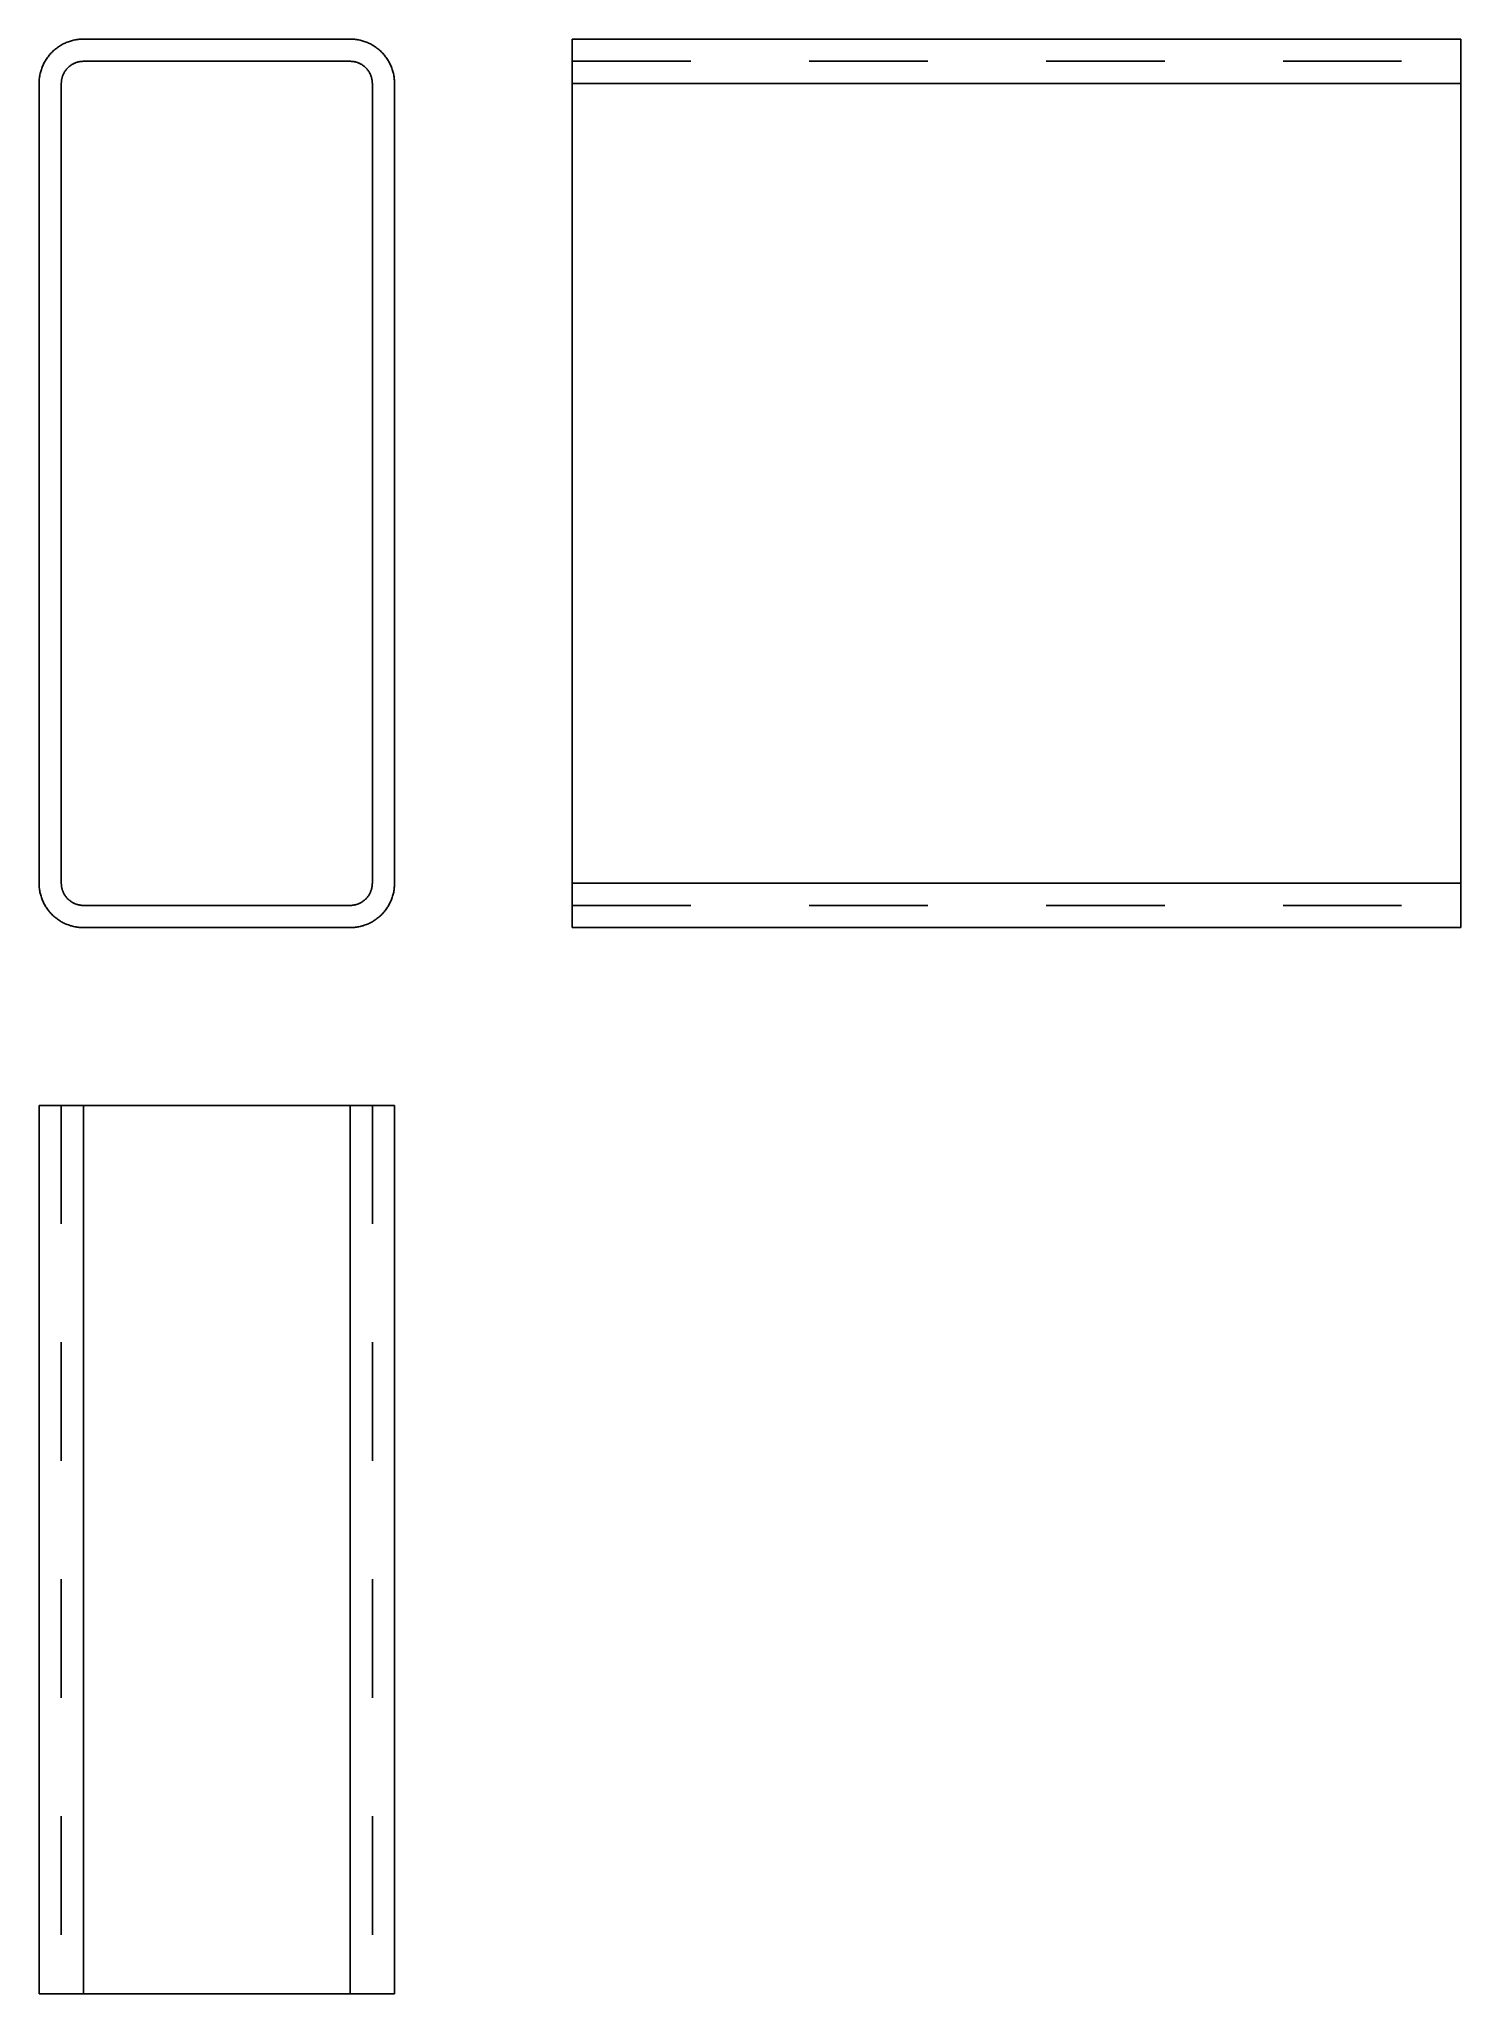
# Model space of a CAD drawing. Extents: x 0 to 1.2, y 0 to 1.65.
import ezdxf

# ---------------------------------------------------------------- set-up
doc = ezdxf.new("R2010")
doc.units = 0
doc.linetypes.add('HIDDEN', pattern=[0.037501, 0.025013, -0.012488])
for name, color, linetype in [('FRONT', 7, 'CONTINUOUS'), ('LEFT', 7, 'CONTINUOUS'), ('LEFT_HID', 7, 'HIDDEN'), ('TOP', 7, 'CONTINUOUS'), ('TOP_HID', 7, 'HIDDEN')]:
    doc.layers.add(name, color=color, linetype=linetype)

msp = doc.modelspace()

# ---------------------------------------------------------------- linework, layer by layer
at = {"layer": 'FRONT'}
for p, q in [((0.006516, 1.633625), (0.005999, 1.632845)), ((0.007052, 1.63439), (0.006516, 1.633625)), ((0.007608, 1.635143), (0.007052, 1.63439)), ((0.008181, 1.635881), (0.007608, 1.635143)), ((0.008773, 1.636605), (0.008181, 1.635881)), ((0.009383, 1.637313), (0.008773, 1.636605)), ((0.010011, 1.638006), (0.009383, 1.637313)), ((0.010655, 1.638684), (0.010011, 1.638006)), ((0.011316, 1.639345), (0.010655, 1.638684)), ((0.011994, 1.639989), (0.011316, 1.639345)), ((0.012687, 1.640617), (0.011994, 1.639989)), ((0.013395, 1.641227), (0.012687, 1.640617)), ((0.014119, 1.641819), (0.013395, 1.641227)), ((0.014857, 1.642392), (0.014119, 1.641819)), ((0.01561, 1.642948), (0.014857, 1.642392)), ((0.016375, 1.643484), (0.01561, 1.642948)), ((0.017155, 1.644001), (0.016375, 1.643484)), ((0.017946, 1.644498), (0.017155, 1.644001)), ((0.01875, 1.644976), (0.017946, 1.644498)), ((0.019565, 1.645433), (0.01875, 1.644976)), ((0.020392, 1.64587), (0.019565, 1.645433)), ((0.021229, 1.646286), (0.020392, 1.64587)), ((0.022077, 1.646681), (0.021229, 1.646286)), ((0.022934, 1.647055), (0.022077, 1.646681)), ((0.0238, 1.647408), (0.022934, 1.647055)), ((0.024674, 1.647738), (0.0238, 1.647408)), ((0.025557, 1.648047), (0.024674, 1.647738)), ((0.026447, 1.648334), (0.025557, 1.648047)), ((0.027343, 1.648598), (0.026447, 1.648334)), ((0.028247, 1.64884), (0.027343, 1.648598)), ((0.029155, 1.64906), (0.028247, 1.64884)), ((0.03007, 1.649256), (0.029155, 1.64906)), ((0.030988, 1.64943), (0.03007, 1.649256)), ((0.031911, 1.649581), (0.030988, 1.64943)), ((0.032837, 1.649709), (0.031911, 1.649581)), ((0.033766, 1.649814), (0.032837, 1.649709)), ((0.034698, 1.649895), (0.033766, 1.649814)), ((0.035631, 1.649953), (0.034698, 1.649895)), ((0.036565, 1.649988), (0.035631, 1.649953)), ((0.0375, 1.65), (0.036565, 1.649988)), ((0.2625, 1.65), (0.0375, 1.65)), ((0.263435, 1.649988), (0.2625, 1.65)), ((0.264369, 1.649953), (0.263435, 1.649988)), ((0.265302, 1.649895), (0.264369, 1.649953)), ((0.266234, 1.649814), (0.265302, 1.649895)), ((0.267163, 1.649709), (0.266234, 1.649814)), ((0.268089, 1.649581), (0.267163, 1.649709)), ((0.269012, 1.64943), (0.268089, 1.649581)), ((0.26993, 1.649256), (0.269012, 1.64943)), ((0.270845, 1.64906), (0.26993, 1.649256)), ((0.271753, 1.64884), (0.270845, 1.64906)), ((0.272657, 1.648598), (0.271753, 1.64884)), ((0.273553, 1.648334), (0.272657, 1.648598)), ((0.274443, 1.648047), (0.273553, 1.648334)), ((0.275326, 1.647738), (0.274443, 1.648047)), ((0.2762, 1.647408), (0.275326, 1.647738)), ((0.277066, 1.647055), (0.2762, 1.647408)), ((0.277923, 1.646681), (0.277066, 1.647055)), ((0.278771, 1.646286), (0.277923, 1.646681)), ((0.279608, 1.64587), (0.278771, 1.646286)), ((0.280435, 1.645433), (0.279608, 1.64587)), ((0.28125, 1.644976), (0.280435, 1.645433)), ((0.282054, 1.644498), (0.28125, 1.644976)), ((0.282845, 1.644001), (0.282054, 1.644498)), ((0.283625, 1.643484), (0.282845, 1.644001)), ((0.28439, 1.642948), (0.283625, 1.643484)), ((0.285143, 1.642392), (0.28439, 1.642948)), ((0.285881, 1.641819), (0.285143, 1.642392)), ((0.286605, 1.641227), (0.285881, 1.641819)), ((0.287313, 1.640617), (0.286605, 1.641227)), ((0.288006, 1.639989), (0.287313, 1.640617)), ((0.288684, 1.639345), (0.288006, 1.639989)), ((0.289345, 1.638684), (0.288684, 1.639345)), ((0.289989, 1.638006), (0.289345, 1.638684)), ((0.290617, 1.637313), (0.289989, 1.638006)), ((0.291227, 1.636605), (0.290617, 1.637313)), ((0.291819, 1.635881), (0.291227, 1.636605)), ((0.292392, 1.635143), (0.291819, 1.635881)), ((0.292948, 1.63439), (0.292392, 1.635143)), ((0.293484, 1.633625), (0.292948, 1.63439)), ((0.294001, 1.632845), (0.293484, 1.633625)), ((0.000291, 1.617163), (0.000186, 1.616234)), ((0.000419, 1.618089), (0.000291, 1.617163)), ((0.00057, 1.619012), (0.000419, 1.618089)), ((0.000744, 1.61993), (0.00057, 1.619012)), ((0.00094, 1.620845), (0.000744, 1.61993)), ((0.00116, 1.621753), (0.00094, 1.620845)), ((0.001402, 1.622657), (0.00116, 1.621753)), ((0.001666, 1.623553), (0.001402, 1.622657)), ((0.001953, 1.624443), (0.001666, 1.623553)), ((0.002262, 1.625326), (0.001953, 1.624443)), ((0.002592, 1.6262), (0.002262, 1.625326)), ((0.002945, 1.627066), (0.002592, 1.6262)), ((0.003319, 1.627923), (0.002945, 1.627066)), ((0.003714, 1.628771), (0.003319, 1.627923)), ((0.00413, 1.629608), (0.003714, 1.628771)), ((0.004567, 1.630435), (0.00413, 1.629608)), ((0.005024, 1.63125), (0.004567, 1.630435)), ((0.005502, 1.632054), (0.005024, 1.63125)), ((0.005999, 1.632845), (0.005502, 1.632054)), ((0.01933, 1.617127), (0.01922, 1.616672)), ((0.019451, 1.617578), (0.01933, 1.617127)), ((0.019583, 1.618027), (0.019451, 1.617578)), ((0.019726, 1.618472), (0.019583, 1.618027)), ((0.019881, 1.618913), (0.019726, 1.618472)), ((0.020046, 1.61935), (0.019881, 1.618913)), ((0.020222, 1.619783), (0.020046, 1.61935)), ((0.020409, 1.620212), (0.020222, 1.619783)), ((0.020607, 1.620635), (0.020409, 1.620212)), ((0.020815, 1.621054), (0.020607, 1.620635)), ((0.021033, 1.621467), (0.020815, 1.621054)), ((0.021262, 1.621875), (0.021033, 1.621467)), ((0.021501, 1.622277), (0.021262, 1.621875)), ((0.02175, 1.622673), (0.021501, 1.622277)), ((0.022008, 1.623062), (0.02175, 1.622673)), ((0.022276, 1.623445), (0.022008, 1.623062)), ((0.022554, 1.623821), (0.022276, 1.623445)), ((0.022841, 1.62419), (0.022554, 1.623821)), ((0.023137, 1.624552), (0.022841, 1.62419)), ((0.023442, 1.624907), (0.023137, 1.624552)), ((0.023755, 1.625253), (0.023442, 1.624907)), ((0.024077, 1.625592), (0.023755, 1.625253)), ((0.024408, 1.625923), (0.024077, 1.625592)), ((0.024747, 1.626245), (0.024408, 1.625923)), ((0.025093, 1.626558), (0.024747, 1.626245)), ((0.025448, 1.626863), (0.025093, 1.626558)), ((0.02581, 1.627159), (0.025448, 1.626863)), ((0.026179, 1.627446), (0.02581, 1.627159)), ((0.026555, 1.627724), (0.026179, 1.627446)), ((0.026938, 1.627992), (0.026555, 1.627724)), ((0.027327, 1.62825), (0.026938, 1.627992)), ((0.027723, 1.628499), (0.027327, 1.62825)), ((0.028125, 1.628738), (0.027723, 1.628499)), ((0.028533, 1.628967), (0.028125, 1.628738)), ((0.028946, 1.629185), (0.028533, 1.628967)), ((0.029365, 1.629393), (0.028946, 1.629185)), ((0.029788, 1.629591), (0.029365, 1.629393)), ((0.030217, 1.629778), (0.029788, 1.629591)), ((0.03065, 1.629954), (0.030217, 1.629778)), ((0.031087, 1.630119), (0.03065, 1.629954)), ((0.031528, 1.630274), (0.031087, 1.630119)), ((0.031973, 1.630417), (0.031528, 1.630274)), ((0.032422, 1.630549), (0.031973, 1.630417)), ((0.032873, 1.63067), (0.032422, 1.630549)), ((0.033328, 1.63078), (0.032873, 1.63067)), ((0.033785, 1.630878), (0.033328, 1.63078)), ((0.034244, 1.630965), (0.033785, 1.630878)), ((0.034705, 1.631041), (0.034244, 1.630965)), ((0.035169, 1.631104), (0.034705, 1.631041)), ((0.035633, 1.631157), (0.035169, 1.631104)), ((0.036099, 1.631198), (0.035633, 1.631157)), ((0.036565, 1.631227), (0.036099, 1.631198)), ((0.037033, 1.631244), (0.036565, 1.631227)), ((0.0375, 1.63125), (0.037033, 1.631244)), ((0.2625, 1.63125), (0.0375, 1.63125)), ((0.262967, 1.631244), (0.2625, 1.63125)), ((0.263435, 1.631227), (0.262967, 1.631244)), ((0.263901, 1.631198), (0.263435, 1.631227)), ((0.264367, 1.631157), (0.263901, 1.631198)), ((0.264831, 1.631104), (0.264367, 1.631157)), ((0.265295, 1.631041), (0.264831, 1.631104)), ((0.265756, 1.630965), (0.265295, 1.631041)), ((0.266215, 1.630878), (0.265756, 1.630965)), ((0.266672, 1.63078), (0.266215, 1.630878)), ((0.267127, 1.63067), (0.266672, 1.63078)), ((0.267578, 1.630549), (0.267127, 1.63067)), ((0.268027, 1.630417), (0.267578, 1.630549)), ((0.268472, 1.630274), (0.268027, 1.630417)), ((0.268913, 1.630119), (0.268472, 1.630274)), ((0.26935, 1.629954), (0.268913, 1.630119)), ((0.269783, 1.629778), (0.26935, 1.629954)), ((0.270212, 1.629591), (0.269783, 1.629778)), ((0.270635, 1.629393), (0.270212, 1.629591)), ((0.271054, 1.629185), (0.270635, 1.629393)), ((0.271467, 1.628967), (0.271054, 1.629185)), ((0.271875, 1.628738), (0.271467, 1.628967)), ((0.272277, 1.628499), (0.271875, 1.628738)), ((0.272673, 1.62825), (0.272277, 1.628499)), ((0.273062, 1.627992), (0.272673, 1.62825)), ((0.273445, 1.627724), (0.273062, 1.627992)), ((0.273821, 1.627446), (0.273445, 1.627724)), ((0.27419, 1.627159), (0.273821, 1.627446)), ((0.274552, 1.626863), (0.27419, 1.627159)), ((0.274907, 1.626558), (0.274552, 1.626863)), ((0.275253, 1.626245), (0.274907, 1.626558)), ((0.275592, 1.625923), (0.275253, 1.626245)), ((0.275923, 1.625592), (0.275592, 1.625923)), ((0.276245, 1.625253), (0.275923, 1.625592)), ((0.276558, 1.624907), (0.276245, 1.625253)), ((0.276863, 1.624552), (0.276558, 1.624907)), ((0.277159, 1.62419), (0.276863, 1.624552)), ((0.277446, 1.623821), (0.277159, 1.62419)), ((0.277724, 1.623445), (0.277446, 1.623821)), ((0.277992, 1.623062), (0.277724, 1.623445)), ((0.27825, 1.622673), (0.277992, 1.623062)), ((0.278499, 1.622277), (0.27825, 1.622673)), ((0.278738, 1.621875), (0.278499, 1.622277)), ((0.278967, 1.621467), (0.278738, 1.621875)), ((0.279185, 1.621054), (0.278967, 1.621467)), ((0.279393, 1.620635), (0.279185, 1.621054)), ((0.279591, 1.620212), (0.279393, 1.620635)), ((0.279778, 1.619783), (0.279591, 1.620212)), ((0.279954, 1.61935), (0.279778, 1.619783)), ((0.280119, 1.618913), (0.279954, 1.61935)), ((0.280274, 1.618472), (0.280119, 1.618913)), ((0.280417, 1.618027), (0.280274, 1.618472)), ((0.280549, 1.617578), (0.280417, 1.618027)), ((0.28067, 1.617127), (0.280549, 1.617578)), ((0.28078, 1.616672), (0.28067, 1.617127)), ((0.294498, 1.632054), (0.294001, 1.632845)), ((0.294976, 1.63125), (0.294498, 1.632054)), ((0.295433, 1.630435), (0.294976, 1.63125)), ((0.29587, 1.629608), (0.295433, 1.630435)), ((0.296286, 1.628771), (0.29587, 1.629608)), ((0.296681, 1.627923), (0.296286, 1.628771)), ((0.297055, 1.627066), (0.296681, 1.627923)), ((0.297408, 1.6262), (0.297055, 1.627066)), ((0.297738, 1.625326), (0.297408, 1.6262)), ((0.298047, 1.624443), (0.297738, 1.625326)), ((0.298334, 1.623553), (0.298047, 1.624443)), ((0.298598, 1.622657), (0.298334, 1.623553)), ((0.29884, 1.621753), (0.298598, 1.622657)), ((0.29906, 1.620845), (0.29884, 1.621753)), ((0.299256, 1.61993), (0.29906, 1.620845)), ((0.29943, 1.619012), (0.299256, 1.61993)), ((0.299581, 1.618089), (0.29943, 1.619012)), ((0.299709, 1.617163), (0.299581, 1.618089)), ((0.299814, 1.616234), (0.299709, 1.617163)), ((0.000012, 1.613435), (0, 1.6125)), ((0, 1.6125), (0, 0.9375)), ((0.000047, 1.614369), (0.000012, 1.613435)), ((0.000105, 1.615302), (0.000047, 1.614369)), ((0.000186, 1.616234), (0.000105, 1.615302)), ((0.018756, 1.612967), (0.01875, 1.6125)), ((0.01875, 1.6125), (0.01875, 0.9375)), ((0.018773, 1.613435), (0.018756, 1.612967)), ((0.018802, 1.613901), (0.018773, 1.613435)), ((0.018843, 1.614367), (0.018802, 1.613901)), ((0.018896, 1.614831), (0.018843, 1.614367)), ((0.018959, 1.615295), (0.018896, 1.614831)), ((0.019035, 1.615756), (0.018959, 1.615295)), ((0.019122, 1.616215), (0.019035, 1.615756)), ((0.01922, 1.616672), (0.019122, 1.616215)), ((0.280878, 1.616215), (0.28078, 1.616672)), ((0.280965, 1.615756), (0.280878, 1.616215)), ((0.281041, 1.615295), (0.280965, 1.615756)), ((0.281104, 1.614831), (0.281041, 1.615295)), ((0.281157, 1.614367), (0.281104, 1.614831)), ((0.281198, 1.613901), (0.281157, 1.614367)), ((0.281227, 1.613435), (0.281198, 1.613901)), ((0.281244, 1.612967), (0.281227, 1.613435)), ((0.28125, 1.6125), (0.281244, 1.612967)), ((0.28125, 0.9375), (0.28125, 1.6125)), ((0.299895, 1.615302), (0.299814, 1.616234)), ((0.299953, 1.614369), (0.299895, 1.615302)), ((0.299988, 1.613435), (0.299953, 1.614369)), ((0.3, 1.6125), (0.299988, 1.613435)), ((0.3, 0.9375), (0.3, 1.6125)), ((0, 0.9375), (0.000012, 0.936565)), ((0.000012, 0.936565), (0.000047, 0.935631)), ((0.000047, 0.935631), (0.000105, 0.934698)), ((0.000105, 0.934698), (0.000186, 0.933766)), ((0.000186, 0.933766), (0.000291, 0.932837)), ((0.000291, 0.932837), (0.000419, 0.931911)), ((0.000419, 0.931911), (0.00057, 0.930988)), ((0.00057, 0.930988), (0.000744, 0.93007)), ((0.000744, 0.93007), (0.00094, 0.929155)), ((0.00094, 0.929155), (0.00116, 0.928247)), ((0.00116, 0.928247), (0.001402, 0.927343)), ((0.001402, 0.927343), (0.001666, 0.926447)), ((0.001666, 0.926447), (0.001953, 0.925557)), ((0.001953, 0.925557), (0.002262, 0.924674)), ((0.002262, 0.924674), (0.002592, 0.9238)), ((0.01875, 0.9375), (0.018756, 0.937033)), ((0.018756, 0.937033), (0.018773, 0.936565)), ((0.018773, 0.936565), (0.018802, 0.936099)), ((0.018802, 0.936099), (0.018843, 0.935633)), ((0.018843, 0.935633), (0.018896, 0.935169)), ((0.018896, 0.935169), (0.018959, 0.934705)), ((0.018959, 0.934705), (0.019035, 0.934244)), ((0.019035, 0.934244), (0.019122, 0.933785)), ((0.019122, 0.933785), (0.01922, 0.933328)), ((0.01922, 0.933328), (0.01933, 0.932873)), ((0.01933, 0.932873), (0.019451, 0.932422)), ((0.019451, 0.932422), (0.019583, 0.931973)), ((0.019583, 0.931973), (0.019726, 0.931528)), ((0.019726, 0.931528), (0.019881, 0.931087)), ((0.019881, 0.931087), (0.020046, 0.93065)), ((0.020046, 0.93065), (0.020222, 0.930217)), ((0.020222, 0.930217), (0.020409, 0.929788)), ((0.020409, 0.929788), (0.020607, 0.929365)), ((0.020607, 0.929365), (0.020815, 0.928946)), ((0.020815, 0.928946), (0.021033, 0.928533)), ((0.021033, 0.928533), (0.021262, 0.928125)), ((0.021262, 0.928125), (0.021501, 0.927723)), ((0.021501, 0.927723), (0.02175, 0.927327)), ((0.02175, 0.927327), (0.022008, 0.926938)), ((0.022008, 0.926938), (0.022276, 0.926555)), ((0.022276, 0.926555), (0.022554, 0.926179)), ((0.022554, 0.926179), (0.022841, 0.92581)), ((0.022841, 0.92581), (0.023137, 0.925448)), ((0.023137, 0.925448), (0.023442, 0.925093)), ((0.023442, 0.925093), (0.023755, 0.924747)), ((0.023755, 0.924747), (0.024077, 0.924408)), ((0.024077, 0.924408), (0.024408, 0.924077)), ((0.024408, 0.924077), (0.024747, 0.923755)), ((0.275253, 0.923755), (0.275592, 0.924077)), ((0.275592, 0.924077), (0.275923, 0.924408)), ((0.275923, 0.924408), (0.276245, 0.924747)), ((0.276245, 0.924747), (0.276558, 0.925093)), ((0.276558, 0.925093), (0.276863, 0.925448)), ((0.276863, 0.925448), (0.277159, 0.92581)), ((0.277159, 0.92581), (0.277446, 0.926179)), ((0.277446, 0.926179), (0.277724, 0.926555)), ((0.277724, 0.926555), (0.277992, 0.926938)), ((0.277992, 0.926938), (0.27825, 0.927327)), ((0.27825, 0.927327), (0.278499, 0.927723)), ((0.278499, 0.927723), (0.278738, 0.928125)), ((0.278738, 0.928125), (0.278967, 0.928533)), ((0.278967, 0.928533), (0.279185, 0.928946)), ((0.279185, 0.928946), (0.279393, 0.929365)), ((0.279393, 0.929365), (0.279591, 0.929788)), ((0.279591, 0.929788), (0.279778, 0.930217)), ((0.279778, 0.930217), (0.279954, 0.93065)), ((0.279954, 0.93065), (0.280119, 0.931087)), ((0.280119, 0.931087), (0.280274, 0.931528)), ((0.280274, 0.931528), (0.280417, 0.931973)), ((0.280417, 0.931973), (0.280549, 0.932422)), ((0.280549, 0.932422), (0.28067, 0.932873)), ((0.28067, 0.932873), (0.28078, 0.933328)), ((0.28078, 0.933328), (0.280878, 0.933785)), ((0.280878, 0.933785), (0.280965, 0.934244)), ((0.280965, 0.934244), (0.281041, 0.934705)), ((0.281041, 0.934705), (0.281104, 0.935169)), ((0.281104, 0.935169), (0.281157, 0.935633)), ((0.281157, 0.935633), (0.281198, 0.936099)), ((0.281198, 0.936099), (0.281227, 0.936565)), ((0.281227, 0.936565), (0.281244, 0.937033)), ((0.281244, 0.937033), (0.28125, 0.9375)), ((0.297408, 0.9238), (0.297738, 0.924674)), ((0.297738, 0.924674), (0.298047, 0.925557)), ((0.298047, 0.925557), (0.298334, 0.926447)), ((0.298334, 0.926447), (0.298598, 0.927343)), ((0.298598, 0.927343), (0.29884, 0.928247)), ((0.29884, 0.928247), (0.29906, 0.929155)), ((0.29906, 0.929155), (0.299256, 0.93007)), ((0.299256, 0.93007), (0.29943, 0.930988)), ((0.29943, 0.930988), (0.299581, 0.931911)), ((0.299581, 0.931911), (0.299709, 0.932837)), ((0.299709, 0.932837), (0.299814, 0.933766)), ((0.299814, 0.933766), (0.299895, 0.934698)), ((0.299895, 0.934698), (0.299953, 0.935631)), ((0.299953, 0.935631), (0.299988, 0.936565)), ((0.299988, 0.936565), (0.3, 0.9375)), ((0.002592, 0.9238), (0.002945, 0.922934)), ((0.002945, 0.922934), (0.003319, 0.922077)), ((0.003319, 0.922077), (0.003714, 0.921229)), ((0.003714, 0.921229), (0.00413, 0.920392)), ((0.00413, 0.920392), (0.004567, 0.919565)), ((0.004567, 0.919565), (0.005024, 0.91875)), ((0.005024, 0.91875), (0.005502, 0.917946)), ((0.005502, 0.917946), (0.005999, 0.917155)), ((0.005999, 0.917155), (0.006516, 0.916375)), ((0.006516, 0.916375), (0.007052, 0.91561)), ((0.007052, 0.91561), (0.007608, 0.914857)), ((0.007608, 0.914857), (0.008181, 0.914119)), ((0.008181, 0.914119), (0.008773, 0.913395)), ((0.008773, 0.913395), (0.009383, 0.912687)), ((0.009383, 0.912687), (0.010011, 0.911994)), ((0.010011, 0.911994), (0.010655, 0.911316)), ((0.010655, 0.911316), (0.011316, 0.910655)), ((0.011316, 0.910655), (0.011994, 0.910011)), ((0.011994, 0.910011), (0.012687, 0.909383)), ((0.012687, 0.909383), (0.013395, 0.908773)), ((0.013395, 0.908773), (0.014119, 0.908181)), ((0.014119, 0.908181), (0.014857, 0.907608)), ((0.014857, 0.907608), (0.01561, 0.907052)), ((0.024747, 0.923755), (0.025093, 0.923442)), ((0.025093, 0.923442), (0.025448, 0.923137)), ((0.025448, 0.923137), (0.02581, 0.922841)), ((0.02581, 0.922841), (0.026179, 0.922554)), ((0.026179, 0.922554), (0.026555, 0.922276)), ((0.026555, 0.922276), (0.026938, 0.922008)), ((0.026938, 0.922008), (0.027327, 0.92175)), ((0.027327, 0.92175), (0.027723, 0.921501)), ((0.027723, 0.921501), (0.028125, 0.921262)), ((0.028125, 0.921262), (0.028533, 0.921033)), ((0.028533, 0.921033), (0.028946, 0.920815)), ((0.028946, 0.920815), (0.029365, 0.920607)), ((0.029365, 0.920607), (0.029788, 0.920409)), ((0.029788, 0.920409), (0.030217, 0.920222)), ((0.030217, 0.920222), (0.03065, 0.920046)), ((0.03065, 0.920046), (0.031087, 0.919881)), ((0.031087, 0.919881), (0.031528, 0.919726)), ((0.031528, 0.919726), (0.031973, 0.919583)), ((0.031973, 0.919583), (0.032422, 0.919451)), ((0.032422, 0.919451), (0.032873, 0.91933)), ((0.032873, 0.91933), (0.033328, 0.91922)), ((0.033328, 0.91922), (0.033785, 0.919122)), ((0.033785, 0.919122), (0.034244, 0.919035)), ((0.034244, 0.919035), (0.034705, 0.918959)), ((0.034705, 0.918959), (0.035169, 0.918896)), ((0.035169, 0.918896), (0.035633, 0.918843)), ((0.035633, 0.918843), (0.036099, 0.918802)), ((0.036099, 0.918802), (0.036565, 0.918773)), ((0.036565, 0.918773), (0.037033, 0.918756)), ((0.037033, 0.918756), (0.0375, 0.91875)), ((0.0375, 0.91875), (0.2625, 0.91875)), ((0.2625, 0.91875), (0.262967, 0.918756)), ((0.262967, 0.918756), (0.263435, 0.918773)), ((0.263435, 0.918773), (0.263901, 0.918802)), ((0.263901, 0.918802), (0.264367, 0.918843)), ((0.264367, 0.918843), (0.264831, 0.918896)), ((0.264831, 0.918896), (0.265295, 0.918959)), ((0.265295, 0.918959), (0.265756, 0.919035)), ((0.265756, 0.919035), (0.266215, 0.919122)), ((0.266215, 0.919122), (0.266672, 0.91922)), ((0.266672, 0.91922), (0.267127, 0.91933)), ((0.267127, 0.91933), (0.267578, 0.919451)), ((0.267578, 0.919451), (0.268027, 0.919583)), ((0.268027, 0.919583), (0.268472, 0.919726)), ((0.268472, 0.919726), (0.268913, 0.919881)), ((0.268913, 0.919881), (0.26935, 0.920046)), ((0.26935, 0.920046), (0.269783, 0.920222)), ((0.269783, 0.920222), (0.270212, 0.920409)), ((0.270212, 0.920409), (0.270635, 0.920607)), ((0.270635, 0.920607), (0.271054, 0.920815)), ((0.271054, 0.920815), (0.271467, 0.921033)), ((0.271467, 0.921033), (0.271875, 0.921262)), ((0.271875, 0.921262), (0.272277, 0.921501)), ((0.272277, 0.921501), (0.272673, 0.92175)), ((0.272673, 0.92175), (0.273062, 0.922008)), ((0.273062, 0.922008), (0.273445, 0.922276)), ((0.273445, 0.922276), (0.273821, 0.922554)), ((0.273821, 0.922554), (0.27419, 0.922841)), ((0.27419, 0.922841), (0.274552, 0.923137)), ((0.274552, 0.923137), (0.274907, 0.923442)), ((0.274907, 0.923442), (0.275253, 0.923755)), ((0.28439, 0.907052), (0.285143, 0.907608)), ((0.285143, 0.907608), (0.285881, 0.908181)), ((0.285881, 0.908181), (0.286605, 0.908773)), ((0.286605, 0.908773), (0.287313, 0.909383)), ((0.287313, 0.909383), (0.288006, 0.910011)), ((0.288006, 0.910011), (0.288684, 0.910655)), ((0.288684, 0.910655), (0.289345, 0.911316)), ((0.289345, 0.911316), (0.289989, 0.911994)), ((0.289989, 0.911994), (0.290617, 0.912687)), ((0.290617, 0.912687), (0.291227, 0.913395)), ((0.291227, 0.913395), (0.291819, 0.914119)), ((0.291819, 0.914119), (0.292392, 0.914857)), ((0.292392, 0.914857), (0.292948, 0.91561)), ((0.292948, 0.91561), (0.293484, 0.916375)), ((0.293484, 0.916375), (0.294001, 0.917155)), ((0.294001, 0.917155), (0.294498, 0.917946)), ((0.294498, 0.917946), (0.294976, 0.91875)), ((0.294976, 0.91875), (0.295433, 0.919565)), ((0.295433, 0.919565), (0.29587, 0.920392)), ((0.29587, 0.920392), (0.296286, 0.921229)), ((0.296286, 0.921229), (0.296681, 0.922077)), ((0.296681, 0.922077), (0.297055, 0.922934)), ((0.297055, 0.922934), (0.297408, 0.9238)), ((0.01561, 0.907052), (0.016375, 0.906516)), ((0.016375, 0.906516), (0.017155, 0.905999)), ((0.017155, 0.905999), (0.017946, 0.905502)), ((0.017946, 0.905502), (0.01875, 0.905024)), ((0.01875, 0.905024), (0.019565, 0.904567)), ((0.019565, 0.904567), (0.020392, 0.90413)), ((0.020392, 0.90413), (0.021229, 0.903714)), ((0.021229, 0.903714), (0.022077, 0.903319)), ((0.022077, 0.903319), (0.022934, 0.902945)), ((0.022934, 0.902945), (0.0238, 0.902592)), ((0.0238, 0.902592), (0.024674, 0.902262)), ((0.024674, 0.902262), (0.025557, 0.901953)), ((0.025557, 0.901953), (0.026447, 0.901666)), ((0.026447, 0.901666), (0.027343, 0.901402)), ((0.027343, 0.901402), (0.028247, 0.90116)), ((0.028247, 0.90116), (0.029155, 0.90094)), ((0.029155, 0.90094), (0.03007, 0.900744)), ((0.03007, 0.900744), (0.030988, 0.90057)), ((0.030988, 0.90057), (0.031911, 0.900419)), ((0.031911, 0.900419), (0.032837, 0.900291)), ((0.032837, 0.900291), (0.033766, 0.900186)), ((0.033766, 0.900186), (0.034698, 0.900105)), ((0.034698, 0.900105), (0.035631, 0.900047)), ((0.035631, 0.900047), (0.036565, 0.900012)), ((0.036565, 0.900012), (0.0375, 0.9)), ((0.0375, 0.9), (0.2625, 0.9)), ((0.2625, 0.9), (0.263435, 0.900012)), ((0.263435, 0.900012), (0.264369, 0.900047)), ((0.264369, 0.900047), (0.265302, 0.900105)), ((0.265302, 0.900105), (0.266234, 0.900186)), ((0.266234, 0.900186), (0.267163, 0.900291)), ((0.267163, 0.900291), (0.268089, 0.900419)), ((0.268089, 0.900419), (0.269012, 0.90057)), ((0.269012, 0.90057), (0.26993, 0.900744)), ((0.26993, 0.900744), (0.270845, 0.90094)), ((0.270845, 0.90094), (0.271753, 0.90116)), ((0.271753, 0.90116), (0.272657, 0.901402)), ((0.272657, 0.901402), (0.273553, 0.901666)), ((0.273553, 0.901666), (0.274443, 0.901953)), ((0.274443, 0.901953), (0.275326, 0.902262)), ((0.275326, 0.902262), (0.2762, 0.902592)), ((0.2762, 0.902592), (0.277066, 0.902945)), ((0.277066, 0.902945), (0.277923, 0.903319)), ((0.277923, 0.903319), (0.278771, 0.903714)), ((0.278771, 0.903714), (0.279608, 0.90413)), ((0.279608, 0.90413), (0.280435, 0.904567)), ((0.280435, 0.904567), (0.28125, 0.905024)), ((0.28125, 0.905024), (0.282054, 0.905502)), ((0.282054, 0.905502), (0.282845, 0.905999)), ((0.282845, 0.905999), (0.283625, 0.906516)), ((0.283625, 0.906516), (0.28439, 0.907052))]:
    msp.add_line(p, q, dxfattribs=at)
at = {"layer": 'LEFT'}
for p, q in [((0.45, 1.65), (1.2, 1.65)), ((0.45, 1.65), (0.45, 1.6125)), ((1.2, 1.65), (1.2, 1.6125)), ((0.45, 1.6125), (0.45, 0.9375)), ((0.45, 1.6125), (1.2, 1.6125)), ((1.2, 1.6125), (1.2, 0.9375)), ((0.45, 0.9375), (0.45, 0.9)), ((0.45, 0.9375), (1.2, 0.9375)), ((1.2, 0.9375), (1.2, 0.9)), ((0.45, 0.9), (1.2, 0.9))]:
    msp.add_line(p, q, dxfattribs=at)
at = {"layer": 'LEFT_HID', "linetype": 'HIDDEN'}
for p, q in [((0.45, 1.6125), (0.45, 1.63125)), ((0.45, 1.63125), (1.2, 1.63125)), ((0.45, 1.63125), (1.2, 1.63125)), ((0.45, 1.63125), (0.45, 1.6125)), ((1.2, 1.6125), (1.2, 1.63125)), ((1.2, 1.63125), (1.2, 1.6125)), ((0.45, 0.9375), (0.45, 0.91875)), ((0.45, 0.91875), (0.45, 0.9375)), ((1.2, 0.9375), (1.2, 0.91875)), ((1.2, 0.91875), (1.2, 0.9375)), ((0.45, 0.91875), (1.2, 0.91875)), ((0.45, 0.91875), (1.2, 0.91875))]:
    msp.add_line(p, q, dxfattribs=at)
at = {"layer": 'TOP'}
for p, q in [((0.0375, 0.75), (0, 0.75)), ((0, 0.75), (0, 0)), ((0.2625, 0.75), (0.0375, 0.75)), ((0.0375, 0.75), (0.0375, 0)), ((0.3, 0.75), (0.2625, 0.75)), ((0.2625, 0.75), (0.2625, 0)), ((0.3, 0.75), (0.3, 0)), ((0.0375, 0), (0, 0)), ((0.2625, 0), (0.0375, 0)), ((0.3, 0), (0.2625, 0))]:
    msp.add_line(p, q, dxfattribs=at)
at = {"layer": 'TOP_HID', "linetype": 'HIDDEN'}
for p, q in [((0.01875, 0.75), (0.0375, 0.75)), ((0.01875, 0.75), (0.01875, 0)), ((0.0375, 0.75), (0.01875, 0.75)), ((0.01875, 0.75), (0.01875, 0)), ((0.2625, 0.75), (0.28125, 0.75)), ((0.28125, 0.75), (0.2625, 0.75)), ((0.28125, 0.75), (0.28125, 0)), ((0.28125, 0.75), (0.28125, 0)), ((0.01875, 0), (0.0375, 0)), ((0.0375, 0), (0.01875, 0)), ((0.2625, 0), (0.28125, 0)), ((0.28125, 0), (0.2625, 0))]:
    msp.add_line(p, q, dxfattribs=at)

doc.saveas('drawing.dxf')
